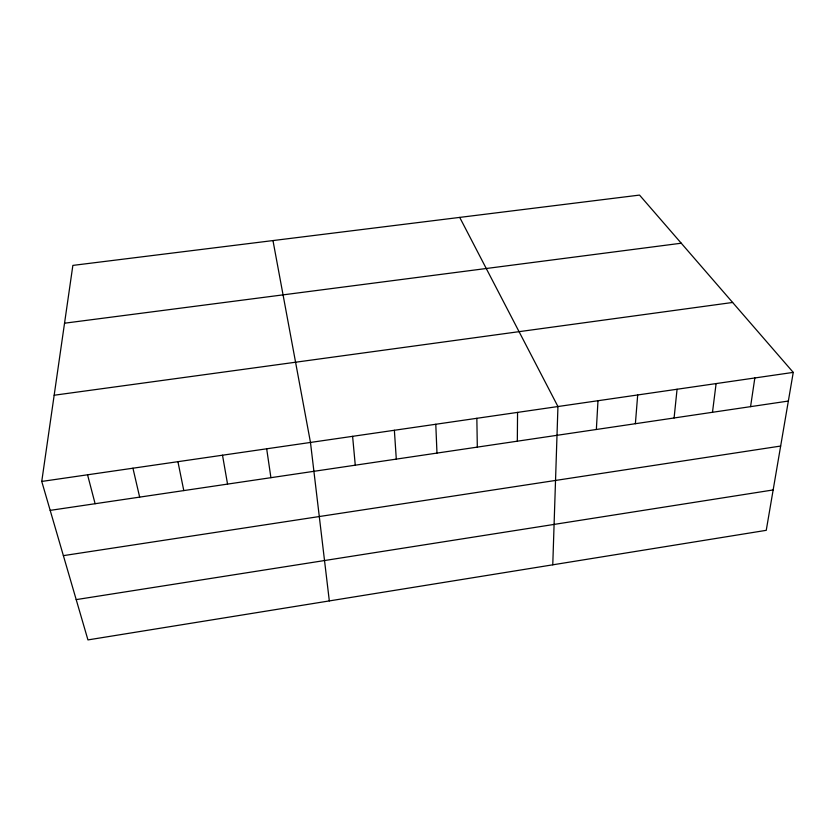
<?xml version="1.0" encoding="UTF-8"?>
<svg xmlns="http://www.w3.org/2000/svg" width="835" height="835" viewBox="0 0 835 835"><rect width="100%" height="100%" fill="white"/><g stroke="black" fill="none" stroke-linecap="round" stroke-linejoin="round"><path stroke-width="1.25" d="M517.324 441.183L517.564 412.396M552.77 564.815L557.947 406.541L459.72 217.403M596.357 429.482L597.985 400.727M635.383 423.7L637.69 394.965M674.096 417.97L677.06 389.256M712.485 412.281L716.106 383.589M41.75 481.44L72.864 265.405L639.527 195.087L793.25 372.389L766.248 530.329L87.946 639.913L41.75 481.44L793.25 372.389M750.571 406.645L754.84 377.963M76.204 599.614L773.147 489.947M63.387 555.64L780.652 446.047M50.183 510.373L788.355 401.05M54.171 395.237L732.629 302.468M64.535 323.208L681.245 243.215M87.55 474.791L95.117 503.714M132.942 468.205L139.654 497.117M177.928 461.682L183.794 490.583M272.972 240.574L310.474 442.446L329.324 600.908M222.507 455.211L227.548 484.102M266.678 448.802L270.916 477.683M352.6 436.329L355.272 465.189M394.37 430.275L396.301 459.114M435.786 424.264L436.976 453.081M476.848 418.304L477.317 447.111"/></g></svg>
